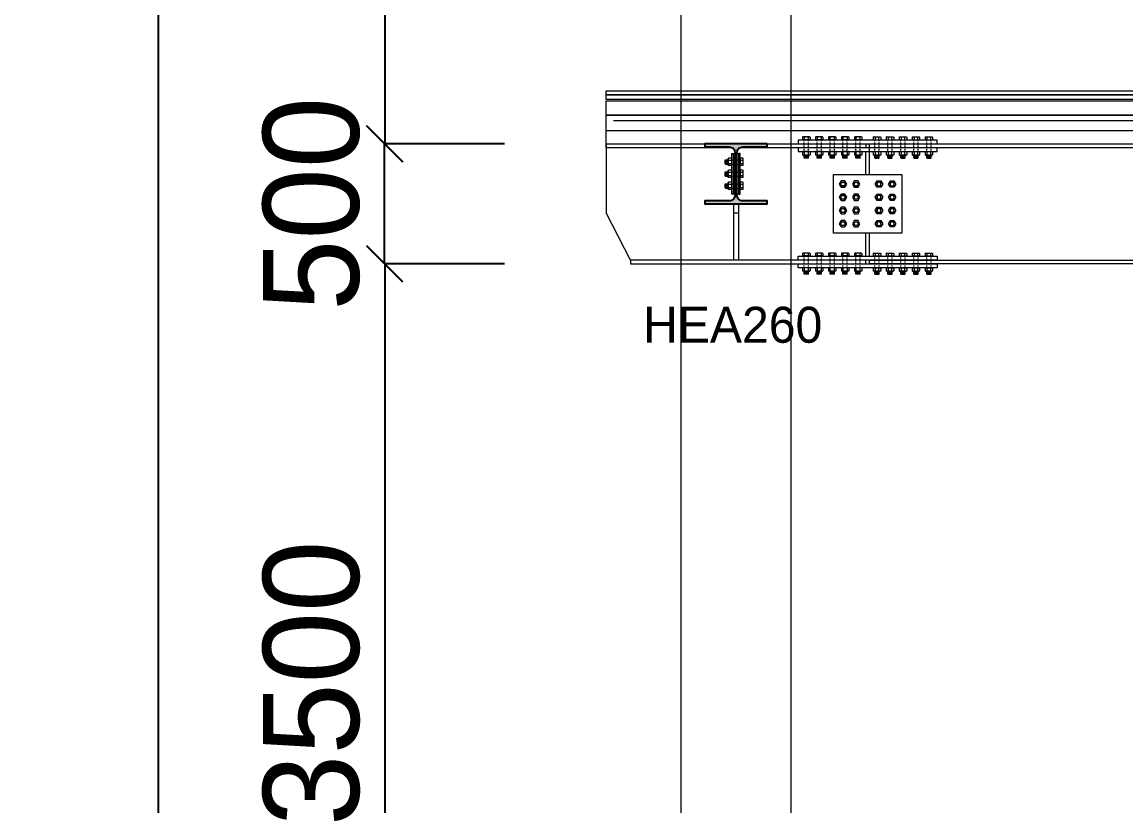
# Model space of a CAD drawing. Header units: millimetres. Extents: x -6949 to 549764, y -83146 to 127128.
# Drawn here: x 162649 to 167250, y 63781 to 67048 of the extents above; entities that cross this region are included whole.
import ezdxf

# ---------------------------------------------------------------- set-up
doc = ezdxf.new("R2010")
doc.units = ezdxf.units.MM
doc.linetypes.add('Tratto', pattern=[6.35, 3.175, -3.175])
for name, color, linetype, lineweight in [('armatura', 1, 'Continuous', 15), ('bulloni', 5, 'Continuous', 9), ('piastra', 6, 'Continuous', 18), ('S-BEAM', 5, 'Continuous', 18), ('S-COLS', 7, 'Continuous', 18), ('SEZIONI acciaio - Steel sections', 7, 'Continuous', 25), ('solaio2', 7, 'Continuous', 9)]:
    doc.layers.add(name, color=color, linetype=linetype, lineweight=lineweight)
doc.layers.add('quote', color=7, linetype='Continuous', lineweight=5, true_color=0x383838)
doc.styles.get("Standard").update_dxf_attribs({"font": ''})
doc.styles.get('Standard').set_extended_font_data('Bahnschrift Light')
doc.dimstyles.new('Q 1_150', dxfattribs={"dimtxt": 400, "dimasz": 150, "dimexe": 0.18, "dimexo": 0.0625, "dimgap": 100, "dimtad": 2, "dimdec": 0, "dimzin": 0, "dimdsep": 46, "dimtxsty": 'Standard', "dimblk": 'OBLIQUE', "dimcen": 0, "dimadec": 0, "dimazin": 0, "dimtfac": 1, "dimtdec": 0, "dimtofl": 0, "dimtmove": 1, "dimatfit": 3, "dimfxl": 500, "dimfxlon": 1, "dimtolj": 1, "dimtzin": 0, "dimarcsym": 1})

# ---------------------------------------------------------------- blocks, each defined once
blk = doc.blocks.new('*U208')
at = {"layer": 'bulloni'}
blk.add_lwpolyline([(-15.6, 0), (-7.8, -13.5), (7.8, -13.5), (15.6, 0), (7.8, 13.5), (-7.8, 13.5)], close=True, dxfattribs=at)
for radius in [9, 7.88]:
    blk.add_circle((0, 0), radius, dxfattribs=at)
blk = doc.blocks.new('*U209')
at = {"color": 0, "linetype": 'ByBlock', "lineweight": -2, "transparency": 16777216}
for p in [(0, 0), (55, 0), (0, -55), (55, -55), (0, -110), (55, -110), (0, -165), (55, -165)]:
    blk.add_blockref('*U208', p, dxfattribs=at)
blk = doc.blocks.new('*U210')
at = {"layer": 'bulloni'}
blk.add_lwpolyline([(-15.6, 0), (-7.8, -13.5), (7.8, -13.5), (15.6, 0), (7.8, 13.5), (-7.8, 13.5)], close=True, dxfattribs=at)
for radius in [9, 7.88]:
    blk.add_circle((0, 0), radius, dxfattribs=at)
blk = doc.blocks.new('*U211')
at = {"color": 0, "linetype": 'ByBlock', "lineweight": -2, "transparency": 16777216}
for p in [(0, 0), (55, 0), (0, -55), (55, -55), (0, -110), (55, -110), (0, -165), (55, -165)]:
    blk.add_blockref('*U210', p, dxfattribs=at)
blk = doc.blocks.new('*U212')
at = {"layer": 'bulloni'}
for p, q in [((-13.7, 44.3), (-15.6, 43.1)), ((-15.6, 43.1), (-15.6, 32.8)), ((15.6, 32.8), (-15.6, 32.8)), ((13.7, 44.3), (-13.7, 44.3)), ((-12.5, 32.8), (-12.5, 32.3)), ((12.5, 32.3), (-12.5, 32.3)), ((-7.8, 32.8), (-7.8, 43.1)), ((7.8, 43.1), (7.8, 32.8)), ((12.5, 32.8), (12.5, 32.3)), ((13.7, 44.3), (15.6, 43.1)), ((15.6, 43.1), (15.6, 32.8)), ((-13.7, -16.7), (-15.6, -17.9)), ((-15.6, -17.9), (-15.6, -30.4)), ((-13.7, -31.7), (-15.6, -30.4)), ((13.7, -16.7), (-13.7, -16.7)), ((13.7, -31.7), (-13.7, -31.7)), ((-9, -43.3), (-9, -31.7)), ((-8, -44.3), (-9, -43.3)), ((9, -43.3), (-9, -43.3)), ((8, -44.3), (-8, -44.3)), ((-7.8, -30.4), (-7.8, -17.9)), ((-6.5, -34.4), (6.5, -33.7)), ((-6.5, -39.4), (6.5, -38.7)), ((-5, -36.8), (5, -36.3)), ((-5, -41.8), (5, -41.3)), ((7.8, -17.9), (7.8, -30.4)), ((9, -43.3), (8, -44.3)), ((9, -43.3), (9, -31.7)), ((13.7, -16.7), (15.6, -17.9)), ((13.7, -31.7), (15.6, -30.4)), ((15.6, -17.9), (15.6, -30.4))]:
    blk.add_line(p, q, dxfattribs=at)
at = {"layer": 'bulloni', "linetype": 'Tratto'}
for points in [[(-9, -16.7), (-9, 31.3)], [(9, -16.7), (9, 31.3)]]:
    blk.add_lwpolyline(points, dxfattribs=at)
at = {"layer": 'bulloni'}
for centre, radius, start, end in [((-11.7, 37.6), 6.67, 54.2621, 125.7379), ((-10, 31.3), 1, 0, 90), ((0, 19.5), 24.8, 71.6858, 108.3142), ((11.7, 37.6), 6.67, 54.2621, 125.7379), ((10, 31.3), 1, 90, 180), ((-11.7, -23.4), 6.67, 54.2621, 125.7379), ((-11.7, -25), 6.67, 234.2621, 305.7379), ((0, -41.5), 24.8, 71.6858, 108.3142), ((0, -6.9), 24.8, 251.6858, 288.3142), ((11.7, -23.4), 6.67, 54.2621, 125.7379), ((11.7, -25), 6.67, 234.2621, 305.7379)]:
    blk.add_arc(centre, radius, start, end, dxfattribs=at)
blk = doc.blocks.new('*U213')
at = {"color": 0, "linetype": 'ByBlock', "lineweight": -2, "transparency": 16777216}
for p in [(0, 0), (54, 0), (108, 0), (162, 0), (216, 0)]:
    blk.add_blockref('*U212', p, dxfattribs=at)
blk = doc.blocks.new('*U214')
at = {"layer": 'bulloni'}
for p, q in [((-13.7, 44.3), (-15.6, 43.1)), ((-15.6, 43.1), (-15.6, 32.8)), ((15.6, 32.8), (-15.6, 32.8)), ((13.7, 44.3), (-13.7, 44.3)), ((-12.5, 32.8), (-12.5, 32.3)), ((12.5, 32.3), (-12.5, 32.3)), ((-7.8, 32.8), (-7.8, 43.1)), ((7.8, 43.1), (7.8, 32.8)), ((12.5, 32.8), (12.5, 32.3)), ((13.7, 44.3), (15.6, 43.1)), ((15.6, 43.1), (15.6, 32.8)), ((-13.7, -16.7), (-15.6, -17.9)), ((-15.6, -17.9), (-15.6, -30.4)), ((-13.7, -31.7), (-15.6, -30.4)), ((13.7, -16.7), (-13.7, -16.7)), ((13.7, -31.7), (-13.7, -31.7)), ((-9, -43.3), (-9, -31.7)), ((-8, -44.3), (-9, -43.3)), ((9, -43.3), (-9, -43.3)), ((8, -44.3), (-8, -44.3)), ((-7.8, -30.4), (-7.8, -17.9)), ((-6.5, -34.4), (6.5, -33.7)), ((-6.5, -39.4), (6.5, -38.7)), ((-5, -36.8), (5, -36.3)), ((-5, -41.8), (5, -41.3)), ((7.8, -17.9), (7.8, -30.4)), ((9, -43.3), (8, -44.3)), ((9, -43.3), (9, -31.7)), ((13.7, -16.7), (15.6, -17.9)), ((13.7, -31.7), (15.6, -30.4)), ((15.6, -17.9), (15.6, -30.4))]:
    blk.add_line(p, q, dxfattribs=at)
at = {"layer": 'bulloni', "linetype": 'Tratto'}
for points in [[(-9, -16.7), (-9, 31.3)], [(9, -16.7), (9, 31.3)]]:
    blk.add_lwpolyline(points, dxfattribs=at)
at = {"layer": 'bulloni'}
for centre, radius, start, end in [((-11.7, 37.6), 6.67, 54.2621, 125.7379), ((-10, 31.3), 1, 0, 90), ((0, 19.5), 24.8, 71.6858, 108.3142), ((11.7, 37.6), 6.67, 54.2621, 125.7379), ((10, 31.3), 1, 90, 180), ((-11.7, -23.4), 6.67, 54.2621, 125.7379), ((-11.7, -25), 6.67, 234.2621, 305.7379), ((0, -41.5), 24.8, 71.6858, 108.3142), ((0, -6.9), 24.8, 251.6858, 288.3142), ((11.7, -23.4), 6.67, 54.2621, 125.7379), ((11.7, -25), 6.67, 234.2621, 305.7379)]:
    blk.add_arc(centre, radius, start, end, dxfattribs=at)
blk = doc.blocks.new('*U215')
at = {"color": 0, "linetype": 'ByBlock', "lineweight": -2, "transparency": 16777216}
for p in [(0, 0), (54, 0), (108, 0), (162, 0), (216, 0)]:
    blk.add_blockref('*U214', p, dxfattribs=at)
blk = doc.blocks.new('*U217')
at = {"layer": 'bulloni'}
for p, q in [((-13.7, 44.3), (-15.6, 43.1)), ((-15.6, 43.1), (-15.6, 32.8)), ((15.6, 32.8), (-15.6, 32.8)), ((13.7, 44.3), (-13.7, 44.3)), ((-12.5, 32.8), (-12.5, 32.3)), ((12.5, 32.3), (-12.5, 32.3)), ((-7.8, 32.8), (-7.8, 43.1)), ((7.8, 43.1), (7.8, 32.8)), ((12.5, 32.8), (12.5, 32.3)), ((13.7, 44.3), (15.6, 43.1)), ((15.6, 43.1), (15.6, 32.8)), ((-13.7, -16.7), (-15.6, -17.9)), ((-15.6, -17.9), (-15.6, -30.4)), ((-13.7, -31.7), (-15.6, -30.4)), ((13.7, -16.7), (-13.7, -16.7)), ((13.7, -31.7), (-13.7, -31.7)), ((-9, -43.3), (-9, -31.7)), ((-8, -44.3), (-9, -43.3)), ((9, -43.3), (-9, -43.3)), ((8, -44.3), (-8, -44.3)), ((-7.8, -30.4), (-7.8, -17.9)), ((-6.5, -34.4), (6.5, -33.7)), ((-6.5, -39.4), (6.5, -38.7)), ((-5, -36.8), (5, -36.3)), ((-5, -41.8), (5, -41.3)), ((7.8, -17.9), (7.8, -30.4)), ((9, -43.3), (8, -44.3)), ((9, -43.3), (9, -31.7)), ((13.7, -16.7), (15.6, -17.9)), ((13.7, -31.7), (15.6, -30.4)), ((15.6, -17.9), (15.6, -30.4))]:
    blk.add_line(p, q, dxfattribs=at)
at = {"layer": 'bulloni', "linetype": 'Tratto'}
for points in [[(-9, -16.7), (-9, 31.3)], [(9, -16.7), (9, 31.3)]]:
    blk.add_lwpolyline(points, dxfattribs=at)
at = {"layer": 'bulloni'}
for centre, radius, start, end in [((-11.7, 37.6), 6.67, 54.2621, 125.7379), ((-10, 31.3), 1, 0, 90), ((0, 19.5), 24.8, 71.6858, 108.3142), ((11.7, 37.6), 6.67, 54.2621, 125.7379), ((10, 31.3), 1, 90, 180), ((-11.7, -23.4), 6.67, 54.2621, 125.7379), ((-11.7, -25), 6.67, 234.2621, 305.7379), ((0, -41.5), 24.8, 71.6858, 108.3142), ((0, -6.9), 24.8, 251.6858, 288.3142), ((11.7, -23.4), 6.67, 54.2621, 125.7379), ((11.7, -25), 6.67, 234.2621, 305.7379)]:
    blk.add_arc(centre, radius, start, end, dxfattribs=at)
blk = doc.blocks.new('*U218')
at = {"color": 0, "linetype": 'ByBlock', "lineweight": -2, "transparency": 16777216}
for p in [(0, 0), (54, 0), (108, 0), (162, 0), (216, 0)]:
    blk.add_blockref('*U217', p, dxfattribs=at)
blk = doc.blocks.new('*U207')
at = {"layer": 'bulloni'}
for p, q in [((-13.7, 44.3), (-15.6, 43.1)), ((-15.6, 43.1), (-15.6, 32.8)), ((15.6, 32.8), (-15.6, 32.8)), ((13.7, 44.3), (-13.7, 44.3)), ((-12.5, 32.8), (-12.5, 32.3)), ((12.5, 32.3), (-12.5, 32.3)), ((-7.8, 32.8), (-7.8, 43.1)), ((7.8, 43.1), (7.8, 32.8)), ((12.5, 32.8), (12.5, 32.3)), ((13.7, 44.3), (15.6, 43.1)), ((15.6, 43.1), (15.6, 32.8)), ((-13.7, -16.7), (-15.6, -17.9)), ((-15.6, -17.9), (-15.6, -30.4)), ((-13.7, -31.7), (-15.6, -30.4)), ((13.7, -16.7), (-13.7, -16.7)), ((13.7, -31.7), (-13.7, -31.7)), ((-9, -43.3), (-9, -31.7)), ((-8, -44.3), (-9, -43.3)), ((9, -43.3), (-9, -43.3)), ((8, -44.3), (-8, -44.3)), ((-7.8, -30.4), (-7.8, -17.9)), ((-6.5, -34.4), (6.5, -33.7)), ((-6.5, -39.4), (6.5, -38.7)), ((-5, -36.8), (5, -36.3)), ((-5, -41.8), (5, -41.3)), ((7.8, -17.9), (7.8, -30.4)), ((9, -43.3), (8, -44.3)), ((9, -43.3), (9, -31.7)), ((13.7, -16.7), (15.6, -17.9)), ((13.7, -31.7), (15.6, -30.4)), ((15.6, -17.9), (15.6, -30.4))]:
    blk.add_line(p, q, dxfattribs=at)
at = {"layer": 'bulloni', "linetype": 'Tratto'}
for points in [[(-9, -16.7), (-9, 31.3)], [(9, -16.7), (9, 31.3)]]:
    blk.add_lwpolyline(points, dxfattribs=at)
at = {"layer": 'bulloni'}
for centre, radius, start, end in [((-11.7, 37.6), 6.67, 54.2621, 125.7379), ((-10, 31.3), 1, 0, 90), ((0, 19.5), 24.8, 71.6858, 108.3142), ((11.7, 37.6), 6.67, 54.2621, 125.7379), ((10, 31.3), 1, 90, 180), ((-11.7, -23.4), 6.67, 54.2621, 125.7379), ((-11.7, -25), 6.67, 234.2621, 305.7379), ((0, -41.5), 24.8, 71.6858, 108.3142), ((0, -6.9), 24.8, 251.6858, 288.3142), ((11.7, -23.4), 6.67, 54.2621, 125.7379), ((11.7, -25), 6.67, 234.2621, 305.7379)]:
    blk.add_arc(centre, radius, start, end, dxfattribs=at)
blk = doc.blocks.new('*U216')
at = {"color": 0, "linetype": 'ByBlock', "lineweight": -2, "transparency": 16777216}
for p in [(0, 0), (54, 0), (108, 0), (162, 0), (216, 0)]:
    blk.add_blockref('*U207', p, dxfattribs=at)
blk = doc.blocks.new('dbcjd')
at = {"layer": 'bulloni'}
for p, q in [((12712.1, -46901.9), (12713.1, -46900.9)), ((12712.1, -46917.9), (12712.1, -46901.9)), ((12713.1, -46918.9), (12712.1, -46917.9)), ((12713.1, -46900.9), (12724.8, -46900.9)), ((12713.1, -46918.9), (12713.1, -46900.9)), ((12713.1, -46918.9), (12724.8, -46918.9)), ((12714.6, -46904.9), (12715.2, -46914.9)), ((12717, -46903.4), (12717.8, -46916.4)), ((12719.6, -46904.9), (12720.2, -46914.9)), ((12722, -46903.4), (12722.8, -46916.4)), ((12724.8, -46896.2), (12726, -46894.3)), ((12724.8, -46923.6), (12724.8, -46896.2)), ((12724.8, -46923.6), (12726, -46925.5)), ((12738.5, -46894.3), (12726, -46894.3)), ((12726, -46902.1), (12738.5, -46902.1)), ((12738.5, -46917.7), (12726, -46917.7)), ((12738.5, -46925.5), (12726, -46925.5)), ((12739.8, -46896.2), (12738.5, -46894.3)), ((12739.8, -46923.6), (12738.5, -46925.5)), ((12739.8, -46923.6), (12739.8, -46896.2)), ((12775.8, -46922.4), (12775.8, -46897.4)), ((12776.3, -46897.4), (12775.8, -46897.4)), ((12776.3, -46922.4), (12775.8, -46922.4)), ((12776.3, -46925.5), (12776.3, -46894.3)), ((12786.5, -46894.3), (12776.3, -46894.3)), ((12776.3, -46902.1), (12786.5, -46902.1)), ((12786.5, -46917.7), (12776.3, -46917.7)), ((12786.5, -46925.5), (12776.3, -46925.5)), ((12787.8, -46896.2), (12786.5, -46894.3)), ((12787.8, -46923.6), (12786.5, -46925.5)), ((12787.8, -46923.6), (12787.8, -46896.2)), ((12712.1, -46951.9), (12713.1, -46950.9)), ((12712.1, -46967.9), (12712.1, -46951.9)), ((12713.1, -46968.9), (12712.1, -46967.9)), ((12713.1, -46950.9), (12724.8, -46950.9)), ((12713.1, -46968.9), (12713.1, -46950.9)), ((12713.1, -46968.9), (12724.8, -46968.9)), ((12714.6, -46954.9), (12715.2, -46964.9)), ((12717, -46953.4), (12717.8, -46966.4)), ((12719.6, -46954.9), (12720.2, -46964.9)), ((12722, -46953.4), (12722.8, -46966.4)), ((12724.8, -46946.2), (12726, -46944.3)), ((12724.8, -46973.6), (12724.8, -46946.2)), ((12724.8, -46973.6), (12726, -46975.5)), ((12738.5, -46944.3), (12726, -46944.3)), ((12726, -46952.1), (12738.5, -46952.1)), ((12738.5, -46967.7), (12726, -46967.7)), ((12738.5, -46975.5), (12726, -46975.5)), ((12739.8, -46946.2), (12738.5, -46944.3)), ((12739.8, -46973.6), (12738.5, -46975.5)), ((12739.8, -46973.6), (12739.8, -46946.2)), ((12775.8, -46972.4), (12775.8, -46947.4)), ((12776.3, -46947.4), (12775.8, -46947.4)), ((12776.3, -46972.4), (12775.8, -46972.4)), ((12776.3, -46975.5), (12776.3, -46944.3)), ((12786.5, -46944.3), (12776.3, -46944.3)), ((12776.3, -46952.1), (12786.5, -46952.1)), ((12786.5, -46967.7), (12776.3, -46967.7)), ((12786.5, -46975.5), (12776.3, -46975.5)), ((12787.8, -46946.2), (12786.5, -46944.3)), ((12787.8, -46973.6), (12786.5, -46975.5)), ((12787.8, -46973.6), (12787.8, -46946.2)), ((12712.1, -47001.9), (12713.1, -47000.9)), ((12712.1, -47017.9), (12712.1, -47001.9)), ((12713.1, -47018.9), (12712.1, -47017.9)), ((12713.1, -47000.9), (12724.8, -47000.9)), ((12713.1, -47018.9), (12713.1, -47000.9)), ((12713.1, -47018.9), (12724.8, -47018.9)), ((12714.6, -47004.9), (12715.2, -47014.9)), ((12717, -47003.4), (12717.8, -47016.4)), ((12719.6, -47004.9), (12720.2, -47014.9)), ((12722, -47003.4), (12722.8, -47016.4)), ((12724.8, -46996.2), (12726, -46994.3)), ((12724.8, -47023.6), (12724.8, -46996.2)), ((12724.8, -47023.6), (12726, -47025.5)), ((12738.5, -46994.3), (12726, -46994.3)), ((12726, -47002.1), (12738.5, -47002.1)), ((12738.5, -47017.7), (12726, -47017.7)), ((12738.5, -47025.5), (12726, -47025.5)), ((12739.8, -46996.2), (12738.5, -46994.3)), ((12739.8, -47023.6), (12738.5, -47025.5)), ((12739.8, -47023.6), (12739.8, -46996.2)), ((12775.8, -47022.4), (12775.8, -46997.4)), ((12776.3, -46997.4), (12775.8, -46997.4)), ((12776.3, -47022.4), (12775.8, -47022.4)), ((12776.3, -47025.5), (12776.3, -46994.3)), ((12786.5, -46994.3), (12776.3, -46994.3)), ((12776.3, -47002.1), (12786.5, -47002.1)), ((12786.5, -47017.7), (12776.3, -47017.7)), ((12786.5, -47025.5), (12776.3, -47025.5)), ((12787.8, -46996.2), (12786.5, -46994.3)), ((12787.8, -47023.6), (12786.5, -47025.5)), ((12787.8, -47023.6), (12787.8, -46996.2))]:
    blk.add_line(p, q, dxfattribs=at)
at = {"layer": 'bulloni', "linetype": 'Tratto'}
for points in [[(12739.8, -46900.9), (12774.8, -46900.9)], [(12739.8, -46918.9), (12774.8, -46918.9)], [(12739.8, -46950.9), (12774.8, -46950.9)], [(12739.8, -46968.9), (12774.8, -46968.9)], [(12739.8, -47000.9), (12774.8, -47000.9)], [(12739.8, -47018.9), (12774.8, -47018.9)]]:
    blk.add_lwpolyline(points, dxfattribs=at)
at = {"layer": 'bulloni'}
for centre, radius, start, end in [((12731.4, -46898.2), 6.67, 144.2621, 215.7379), ((12749.6, -46909.9), 24.8, 161.6858, 198.3142), ((12731.4, -46921.6), 6.67, 144.2621, 215.7379), ((12733.1, -46898.2), 6.67, 324.2621, 35.7379), ((12715, -46909.9), 24.8, 341.6858, 18.3142), ((12733.1, -46921.6), 6.67, 324.2621, 35.7379), ((12774.8, -46899.9), 1, 270, 0), ((12774.8, -46919.9), 1, 0, 90), ((12781.1, -46898.2), 6.67, 324.2621, 35.7379), ((12763, -46909.9), 24.8, 341.6858, 18.3142), ((12781.1, -46921.6), 6.67, 324.2621, 35.7379), ((12731.4, -46948.2), 6.67, 144.2621, 215.7379), ((12749.6, -46959.9), 24.8, 161.6858, 198.3142), ((12731.4, -46971.6), 6.67, 144.2621, 215.7379), ((12733.1, -46948.2), 6.67, 324.2621, 35.7379), ((12715, -46959.9), 24.8, 341.6858, 18.3142), ((12733.1, -46971.6), 6.67, 324.2621, 35.7379), ((12774.8, -46949.9), 1, 270, 0), ((12774.8, -46969.9), 1, 0, 90), ((12781.1, -46948.2), 6.67, 324.2621, 35.7379), ((12763, -46959.9), 24.8, 341.6858, 18.3142), ((12781.1, -46971.6), 6.67, 324.2621, 35.7379), ((12731.4, -46998.2), 6.67, 144.2621, 215.7379), ((12749.6, -47009.9), 24.8, 161.6858, 198.3142), ((12731.4, -47021.6), 6.67, 144.2621, 215.7379), ((12733.1, -46998.2), 6.67, 324.2621, 35.7379), ((12715, -47009.9), 24.8, 341.6858, 18.3142), ((12733.1, -47021.6), 6.67, 324.2621, 35.7379), ((12774.8, -46999.9), 1, 270, 0), ((12774.8, -47019.9), 1, 0, 90), ((12781.1, -46998.2), 6.67, 324.2621, 35.7379), ((12763, -47009.9), 24.8, 341.6858, 18.3142), ((12781.1, -47021.6), 6.67, 324.2621, 35.7379)]:
    blk.add_arc(centre, radius, start, end, dxfattribs=at)
blk = doc.blocks.new('_Oblique')
at = {"color": 0, "linetype": 'ByBlock', "lineweight": -2}
blk.add_line((-0.5, -0.5), (0.5, 0.5), dxfattribs=at)
blk = doc.blocks.new('*D1069')
at = {"layer": 'Defpoints', "color": 0, "transparency": 16777216}
for p in [(165185.4, 70043.4), (164160.2, 66540.6), (165083.8, 66540.6)]:
    blk.add_point(p, dxfattribs=at)
at = {"layer": 'quote', "color": 0, "lineweight": -2, "transparency": 16777216}
for p, q in [((164660.2, 70043.4), (164160, 70043.4)), ((164160.2, 70043.4), (164160.2, 66540.6)), ((164660.2, 66540.6), (164160, 66540.6))]:
    blk.add_line(p, q, dxfattribs=at)
at = {"layer": 'quote', "color": 0, "lineweight": -2, "transparency": 16777216, "xscale": 150, "yscale": 150, "zscale": 150}
for p, rotation in [((164160.2, 70043.4), 90), ((164160.2, 66540.6), 270)]:
    blk.add_blockref('_Oblique', p, dxfattribs=dict(at, rotation=rotation))
at = {"layer": 'quote', "color": 0, "transparency": 16777216, "insert": (163855.6, 68292), "char_height": 400, "attachment_point": 5, "rotation": 90}
blk.add_mtext('\\A1;3500', dxfattribs=at)
blk = doc.blocks.new('*D1070')
at = {"layer": 'Defpoints', "color": 0, "transparency": 16777216}
for p in [(165185.4, 66040.6), (164160.2, 62543.4), (165224.8, 62543.4)]:
    blk.add_point(p, dxfattribs=at)
at = {"layer": 'quote', "color": 0, "lineweight": -2, "transparency": 16777216}
for p, q in [((164660.2, 66040.6), (164160, 66040.6)), ((164160.2, 66040.6), (164160.2, 62543.4)), ((164660.2, 62543.4), (164160, 62543.4))]:
    blk.add_line(p, q, dxfattribs=at)
at = {"layer": 'quote', "color": 0, "lineweight": -2, "transparency": 16777216, "xscale": 150, "yscale": 150, "zscale": 150}
for p, rotation in [((164160.2, 66040.6), 90), ((164160.2, 62543.4), 270)]:
    blk.add_blockref('_Oblique', p, dxfattribs=dict(at, rotation=rotation))
at = {"layer": 'quote', "color": 0, "transparency": 16777216, "insert": (163855.6, 64292), "char_height": 400, "attachment_point": 5, "rotation": 90}
blk.add_mtext('\\A1;3500', dxfattribs=at)
blk = doc.blocks.new('*D1073')
at = {"layer": 'Defpoints', "color": 0, "transparency": 16777216}
for p in [(164159.8, 66540.6), (165083.8, 66540.6), (165185.4, 66040.6)]:
    blk.add_point(p, dxfattribs=at)
at = {"layer": 'quote', "color": 0, "lineweight": -2, "transparency": 16777216}
for p, q in [((164659.8, 66540.6), (164159.6, 66540.6)), ((164159.8, 66040.6), (164159.8, 66540.6)), ((164659.8, 66040.6), (164159.6, 66040.6))]:
    blk.add_line(p, q, dxfattribs=at)
at = {"layer": 'quote', "color": 0, "lineweight": -2, "transparency": 16777216, "xscale": 150, "yscale": 150, "zscale": 150}
for p, rotation in [((164159.8, 66540.6), 90), ((164159.8, 66040.6), 270)]:
    blk.add_blockref('_Oblique', p, dxfattribs=dict(at, rotation=rotation))
at = {"layer": 'quote', "color": 0, "transparency": 16777216, "insert": (163855.2, 66290.6), "char_height": 400, "attachment_point": 5, "rotation": 90}
blk.add_mtext('\\A1;500', dxfattribs=at)
blk = doc.blocks.new('*D2053')
at = {"layer": 'Defpoints', "color": 0, "transparency": 16777216}
for p in [(165083.8, 74543.4), (163215.6, 62543.4), (164410.1, 62543.4)]:
    blk.add_point(p, dxfattribs=at)
at = {"layer": 'quote', "color": 0, "lineweight": -2, "transparency": 16777216}
for p, q in [((163715.6, 74543.4), (163215.4, 74543.4)), ((163215.6, 74543.4), (163215.6, 62543.4)), ((163715.6, 62543.4), (163215.4, 62543.4))]:
    blk.add_line(p, q, dxfattribs=at)
at = {"layer": 'quote', "color": 0, "lineweight": -2, "transparency": 16777216, "xscale": 150, "yscale": 150, "zscale": 150}
for p, rotation in [((163215.6, 74543.4), 90), ((163215.6, 62543.4), 270)]:
    blk.add_blockref('_Oblique', p, dxfattribs=dict(at, rotation=rotation))
at = {"layer": 'quote', "color": 0, "transparency": 16777216, "insert": (162911, 68543.4), "char_height": 400, "attachment_point": 5, "rotation": 90}
blk.add_mtext('\\A1;12000', dxfattribs=at)

msp = doc.modelspace()

# ---------------------------------------------------------------- hatches: boundary and pattern name
at = {"layer": 'quote', "true_color": 0xc7c8ca}
h = msp.add_hatch(color=9, dxfattribs=at)
h.dxf.hatch_style = 1
h.paths.add_polyline_path([(165754.8, 66540.6), (165494.8, 66540.6), (165494.8, 66528.1), (165597.1, 66528.1, -0.414214), (165621.1, 66504.1), (165621.1, 66474.6), (165628.6, 66474.6), (165628.6, 66500.6), (165628.6, 66504.1, -0.414214), (165652.6, 66528.1), (165754.8, 66528.1)])
h.paths.add_polyline_path([(165628.6, 66327.1), (165628.6, 66374.6), (165621.1, 66374.6), (165621.1, 66330.6), (165621.1, 66327.1, -0.414214), (165597.1, 66303.1), (165494.8, 66303.1), (165494.8, 66290.6), (165754.8, 66290.6), (165754.8, 66303.1), (165652.6, 66303.1, -0.414214)])
h.paths.add_polyline_path([(165628.6, 66406.6), (165621.1, 66406.6), (165621.1, 66374.6), (165628.6, 66374.6)])
h.paths.add_polyline_path([(165628.6, 66456.6), (165621.1, 66456.6), (165621.1, 66424.6), (165628.6, 66424.6)])
h.paths.add_polyline_path([(165628.6, 66424.6), (165621.1, 66424.6), (165621.1, 66406.6), (165628.6, 66406.6)])
h.paths.add_polyline_path([(165628.6, 66474.6), (165621.1, 66474.6), (165621.1, 66456.6), (165628.6, 66456.6)])

# ---------------------------------------------------------------- linework, layer by layer
at = {"color": 0, "lineweight": 9}
for points in [[(165083.8, 66762), (174665.8, 66762), (174665.8, 66745.6), (165083.8, 66745.6)], [(165083.8, 66745.6), (174665.8, 66745.6), (174665.8, 66725.6), (165083.8, 66725.6)]]:
    msp.add_lwpolyline(points, close=True, dxfattribs=at)
msp.add_lwpolyline([(165083.8, 66660.6), (165083.8, 66720.6), (174665.8, 66720.6), (174665.8, 66660.6), (165083.8, 66660.6)], dxfattribs=at)
at = {"layer": 'armatura'}
msp.add_lwpolyline([(165113.8, 66637.6), (174635.8, 66637.6)], dxfattribs=at)
at = {"layer": 'piastra'}
for p in [(165083.8, 66540.6), (165185.4, 66056.6)]:
    msp.add_line(p, (165083.8, 66253.3), dxfattribs=at)
for points in [[(165883.8, 66540.6), (166462.8, 66540.6), (166462.8, 66556.6), (165883.8, 66556.6)], [(165607.3, 66500.6), (165614.8, 66500.6), (165614.8, 66330.6), (165607.3, 66330.6)], [(165614.8, 66500.6), (165621.1, 66500.6), (165621.1, 66330.6), (165614.8, 66330.6)], [(165628.6, 66500.6), (165634.8, 66500.6), (165634.8, 66330.6), (165628.6, 66330.6)], [(165642.3, 66500.6), (165634.8, 66500.6), (165634.8, 66330.6), (165642.3, 66330.6)], [(165883.8, 66508.6), (166462.8, 66508.6), (166462.8, 66524.6), (165883.8, 66524.6)], [(166030.8, 66413.1), (166315.8, 66413.1), (166315.8, 66168.1), (166030.8, 66168.1)], [(165883.8, 66072.6), (166462.8, 66072.6), (166462.8, 66056.6), (165883.8, 66056.6)], [(165883.8, 66040.6), (166462.8, 66040.6), (166462.8, 66024.6), (165883.8, 66024.6)]]:
    msp.add_lwpolyline(points, close=True, dxfattribs=at)
for points in [[(165609.5, 66524.6), (165083.8, 66524.6), (165083.8, 66540.6), (166165.8, 66540.6), (166165.8, 66524.6), (165640.1, 66524.6)], [(166165.8, 66413.1), (166165.8, 66508.6)], [(165614.8, 66290.6), (165614.8, 66056.6)], [(165634.8, 66290.6), (165634.8, 66056.6)], [(165614.8, 66253.3), (165634.8, 66253.3)], [(166165.8, 66072.6), (166165.8, 66168.1)], [(165598.7, 66056.6), (165185.4, 66056.6), (165185.4, 66040.6), (166165.8, 66040.6), (166165.8, 66056.6), (165598.7, 66056.6)]]:
    msp.add_lwpolyline(points, dxfattribs=at)
at = {"layer": 'S-BEAM'}
for points in [[(166180.8, 66540.6), (173568.8, 66540.6), (173568.8, 66524.6), (166180.8, 66524.6)], [(166180.8, 66056.6), (173568.8, 66056.6), (173568.8, 66040.6), (166180.8, 66040.6)]]:
    msp.add_lwpolyline(points, close=True, dxfattribs=at)
for points in [[(166180.8, 66413.1), (166180.8, 66540.6), (173568.8, 66540.6), (173568.8, 66540.6)], [(166180.8, 66072.6), (166180.8, 66168.1)], [(173568.8, 66040.6), (173568.8, 66040.6), (166180.8, 66040.6), (166180.8, 66056.6)]]:
    msp.add_lwpolyline(points, dxfattribs=at)
at = {"layer": 'S-COLS'}
msp.add_lwpolyline([(165396.3, 74543.4), (165853.3, 74543.4), (165853.3, 62563.4), (165396.3, 62563.4)], close=True, dxfattribs=at)
at = {"layer": 'SEZIONI acciaio - Steel sections'}
msp.add_lwpolyline([(165754.8, 66540.6), (165494.8, 66540.6), (165494.8, 66528.1), (165597.1, 66528.1, -0.414214), (165621.1, 66504.1), (165621.1, 66327.1, -0.414214), (165597.1, 66303.1), (165494.8, 66303.1), (165494.8, 66290.6), (165754.8, 66290.6), (165754.8, 66303.1), (165652.6, 66303.1, -0.414214), (165628.6, 66327.1), (165628.6, 66504.1, -0.414214), (165652.6, 66528.1), (165754.8, 66528.1)], format="xyb", close=True, dxfattribs=at)
at = {"layer": 'solaio2'}
for points in [[(165083.8, 66540.6), (165083.8, 66660.6), (174665.8, 66660.6)], [(174665.8, 66595.6), (165083.8, 66595.6)]]:
    msp.add_lwpolyline(points, dxfattribs=at)

# ---------------------------------------------------------------- block references
for name, p in [('*U213', (165917.8, 66525.3)), ('*U209', (166070.8, 66373.1)), ('*U218', (165917.8, 66041.3))]:
    msp.add_blockref(name, p)
at = {"xscale": -1}
for name, p in [('*U215', (166428.8, 66525.3)), ('*U211', (166275.8, 66373.1)), ('*U216', (166428.8, 66041.3))]:
    msp.add_blockref(name, p, dxfattribs=at)
at = {"layer": 'piastra'}
msp.add_blockref('dbcjd', (152867.5, 113375.5), dxfattribs=at)

# ---------------------------------------------------------------- texts
at = {"layer": 'quote', "insert": (165237.5, 65861.7), "char_height": 150, "attachment_point": 1}
msp.add_mtext_dynamic_manual_height_columns('HEA260', width=854.219, gutter_width=1, heights=[0], dxfattribs=at)

# ---------------------------------------------------------------- dimensions: what is measured, and where the dimension line sits
at = {"layer": 'quote'}
dim = msp.add_linear_dim(base=(163215.6, 62543.4), p1=(165083.8, 74543.4), p2=(164410.1, 62543.4), angle=90, dimstyle='Q 1_150', dxfattribs=at)
dim.commit()
dim.dimension.update_dxf_attribs({"geometry": '*D2053', "text_midpoint": (162911, 68543.4)})
for base, p1, p2, picture, middle in [((164160.2, 66540.6), (165185.4, 70043.4), (165083.8, 66540.6), '*D1069', (163855.6, 68292)), ((164160.2, 62543.4), (165185.4, 66040.6), (165224.8, 62543.4), '*D1070', (163855.6, 64292))]:
    dim = msp.add_linear_dim(base=base, p1=p1, p2=p2, angle=270, text='3500', dimstyle='Q 1_150', dxfattribs=at)
    dim.commit()
    dim.dimension.update_dxf_attribs({"geometry": picture, "text_midpoint": middle})
dim = msp.add_linear_dim(base=(164159.8, 66540.6), p1=(165185.4, 66040.6), p2=(165083.8, 66540.6), angle=90, dimstyle='Q 1_150', dxfattribs=at)
dim.commit()
dim.dimension.update_dxf_attribs({"geometry": '*D1073', "text_midpoint": (164159.8, 66290.6), "dimtype": 160})

doc.saveas('drawing.dxf')
